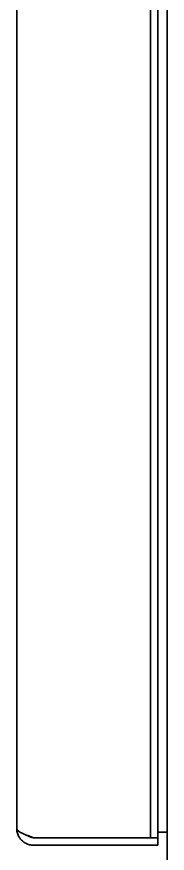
# Model space of a CAD drawing. Extents: x 6336 to 10269, y -393 to 3204.
# Drawn here: x 9478.1 to 9494.1, y 1392.9 to 1481.5 of the extents above; entities that cross this region are included whole.
import ezdxf

# ---------------------------------------------------------------- set-up
doc = ezdxf.new("R2010")
doc.units = 0
doc.header["$LTSCALE"] = 5
doc.layers.add('1', color=7, linetype='CONTINUOUS', true_color=0xffffff)

msp = doc.modelspace()

# ---------------------------------------------------------------- linework, layer by layer
at = {"layer": '1', "color": 7, "linetype": 'Continuous', "lineweight": 35}
for p, q in [((9478.073, 1395.526), (9478.073, 2074.903)), ((9494.073, 1374.126), (9494.073, 2071.194)), ((9492.273, 2066.226), (9492.273, 1396.526)), ((9493.073, 2066.226), (9493.073, 1396.526)), ((9492.273, 1394.526), (9492.273, 1396.526)), ((9493.073, 1396.526), (9493.073, 1394.526)), ((9493.073, 1395.126), (9494.073, 1395.126)), ((9491.273, 1394.526), (9479.873, 1394.526)), ((9492.273, 1394.526), (9491.273, 1394.526)), ((9492.273, 1394.526), (9493.073, 1394.526)), ((9493.073, 1394.526), (9493.073, 1393.726)), ((9492.073, 1393.726), (9479.873, 1393.726)), ((9493.073, 1393.726), (9492.073, 1393.726))]:
    msp.add_line(p, q, dxfattribs=at)
msp.add_open_spline([(9478.073, 1395.526), (9478.073, 1395.454), (9478.082, 1395.309), (9478.121, 1395.094), (9478.186, 1394.886), (9478.276, 1394.687), (9478.388, 1394.501), (9478.522, 1394.33), (9478.676, 1394.176), (9478.847, 1394.041), (9479.034, 1393.929), (9479.233, 1393.839), (9479.441, 1393.774), (9479.655, 1393.735), (9479.8, 1393.726), (9479.873, 1393.726)], degree=3, dxfattribs=at)
for points, knots in [([(9478.073, 1395.526), (9478.073, 1395.484), (9478.084, 1395.443), (9478.13, 1395.359), (9478.165, 1395.318), (9478.255, 1395.234), (9478.311, 1395.193), (9478.442, 1395.109), (9478.517, 1395.068), (9478.683, 1394.984), (9478.775, 1394.943), (9478.971, 1394.859), (9479.075, 1394.818), (9479.293, 1394.734), (9479.406, 1394.693), (9479.637, 1394.609), (9479.755, 1394.568), (9479.873, 1394.526)], [0, 0, 0, 0, 0.125, 0.125, 0.25, 0.25, 0.375, 0.375, 0.5, 0.5, 0.625, 0.625, 0.75, 0.75, 0.875, 0.875, 1, 1, 1, 1]), ([(9479.274, 1394.725), (9479.288, 1394.715), (9479.303, 1394.704), (9479.372, 1394.658), (9479.43, 1394.627), (9479.551, 1394.577), (9479.614, 1394.558), (9479.742, 1394.533), (9479.807, 1394.526), (9479.873, 1394.526)], [0, 0, 0, 0, 0.082566, 0.082566, 0.388378, 0.388378, 0.694189, 0.694189, 1, 1, 1, 1])]:
    msp.add_open_spline(points, degree=3, knots=knots, dxfattribs=at)

doc.saveas('drawing.dxf')
